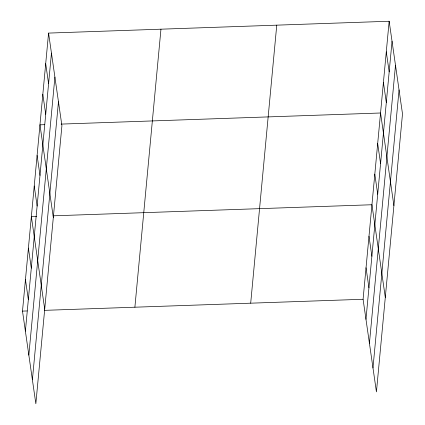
<?xml version="1.0" encoding="UTF-8"?>
<svg xmlns="http://www.w3.org/2000/svg" width="425" height="425" viewBox="0 0 425 425"><rect width="100%" height="100%" fill="white"/><g stroke="black" fill="none" stroke-linecap="round" stroke-linejoin="round"><path stroke-width="0.64" d="M48.567 33.092L61.917 125.726L35.849 403.75L22.498 311.111L48.567 33.092L389.151 21.25L402.502 113.889L376.433 391.908L363.083 299.274L389.151 21.25M25.388 331.149L51.452 53.13M28.842 355.109L54.905 77.084M32.396 379.791L58.464 101.772M134.89 307.206L160.958 29.182M250.692 303.179L276.76 25.155M365.973 319.313L392.041 41.289M369.426 343.267L395.494 65.248M372.98 367.954L399.048 89.93M44.593 124.674L39.966 124.838L53.311 217.472M61.12 124.1L380.55 112.997L393.901 205.636M36.651 216.399L31.36 216.585L44.71 309.225M53.178 215.826L371.949 204.744L385.294 297.383M22.498 311.111L27.126 310.951M44.317 310.356L363.083 299.274M386.283 51.834L389.172 71.873M383.419 82.413L386.304 102.457M377.682 143.581L380.572 163.62M374.813 174.165L377.703 194.204M368.996 236.252L371.88 256.296M366.037 267.766L368.927 287.805M45.698 63.67L48.588 83.709M42.829 94.254L45.719 114.293M37.097 155.417L39.982 175.461M34.228 186.001L37.118 206.04M28.406 248.094L31.296 268.132M25.452 279.602L28.342 299.641"/></g></svg>
